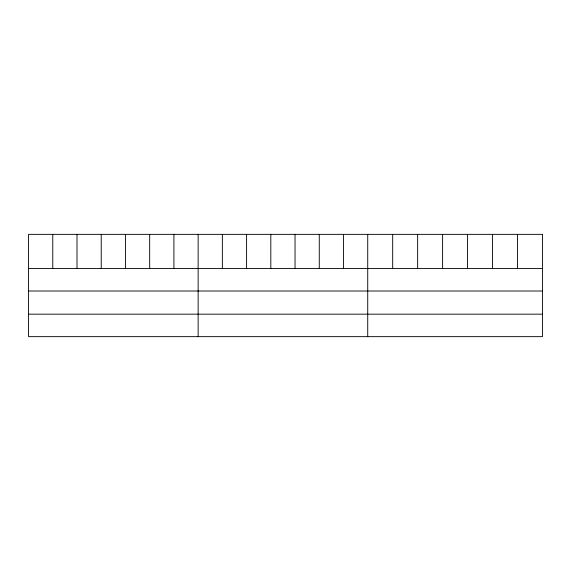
<?xml version="1.0" encoding="UTF-8"?>
<svg xmlns="http://www.w3.org/2000/svg" width="571" height="571" viewBox="0 0 571 571"><rect width="100%" height="100%" fill="white"/><g stroke="black" fill="none" stroke-linecap="round" stroke-linejoin="round"><path stroke-width="0.86" d="M28.55 268.527L542.45 268.527M28.55 291.01L542.45 291.01M28.55 314.171L542.45 314.171M517.49 234.353L517.49 268.527M492.53 234.353L492.53 268.527M467.57 234.353L467.57 268.527M442.604 234.353L442.604 268.527M417.644 234.353L417.644 268.527M392.684 234.353L392.684 268.527M367.724 234.353L367.724 336.647M343.499 234.353L343.499 268.527M319.268 234.353L319.268 268.527M295.043 234.353L295.043 268.527M270.818 234.353L270.818 268.527M246.593 234.353L246.593 268.527M222.362 234.353L222.362 268.527M198.137 234.353L198.137 336.647M173.912 234.353L173.912 268.527M149.681 234.353L149.681 268.527M125.456 234.353L125.456 268.527M101.231 234.353L101.231 268.527M77.006 234.353L77.006 268.527M52.775 234.353L52.775 268.527M542.45 234.353L28.55 234.353L28.55 336.647L542.45 336.647L542.45 234.353"/></g></svg>
